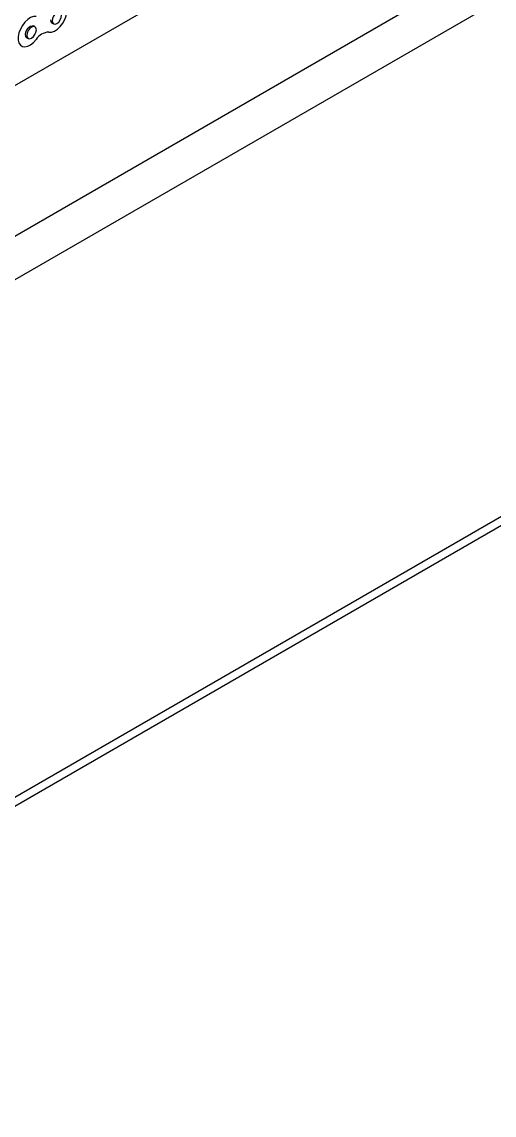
# Model space of a CAD drawing. Header units: metres. Extents: x 0 to 21025, y 0 to 14850.
# Drawn here: x 13719.9 to 13887.5, y 5280.1 to 5668.2 of the extents above; entities that cross this region are included whole.
import ezdxf

# ---------------------------------------------------------------- set-up
doc = ezdxf.new("R2010")
doc.units = ezdxf.units.M
doc.header["$LTSCALE"] = 25
doc.layers.add('SL4', color=4, linetype='Continuous')

msp = doc.modelspace()

# ---------------------------------------------------------------- linework, layer by layer
at = {"layer": 'SL4'}
for p, q in [((13090.289, 5283.649), (14027.187, 5824.509)), ((13136.586, 5256.922), (14073.485, 5797.782)), ((14080.22, 5786.117), (13143.322, 5245.256)), ((13730.623, 5667.763), (13731.089, 5667.494)), ((13724.507, 5666.464), (13724.041, 5666.733)), ((13721.643, 5662.579), (13722.109, 5662.31)), ((13181.857, 5083.822), (14048.213, 5583.958)), ((13181.857, 5080.6), (14048.213, 5580.736))]:
    msp.add_line(p, q, dxfattribs=at)
at = {"layer": 'SL4', "flags": 128}
for points in [[(13729.447, 5664.54), (13730.396, 5664.571), (13731.427, 5664.938), (13732.475, 5665.619), (13733.473, 5666.569), (13734.36, 5667.73), (13735.078, 5669.028), (13735.584, 5670.382), (13735.845, 5671.707), (13735.845, 5672.919), (13735.584, 5673.942), (13735.078, 5674.712), (13734.36, 5675.181), (13733.473, 5675.318), (13732.475, 5675.116), (13731.427, 5674.587), (13730.396, 5673.764), (13729.447, 5672.699)], [(13730.592, 5668.592), (13730.721, 5667.917), (13731.089, 5667.494), (13731.639, 5667.387), (13732.288, 5667.613), (13732.937, 5668.137), (13733.487, 5668.879), (13733.855, 5669.726), (13733.984, 5670.55), (13733.855, 5671.225), (13733.487, 5671.649), (13732.937, 5671.755), (13732.288, 5671.53), (13731.639, 5671.006), (13731.089, 5670.264), (13730.721, 5669.416), (13730.592, 5668.592)], [(13724.957, 5670.107), (13724.007, 5670.076), (13722.977, 5669.708), (13721.929, 5669.028), (13720.931, 5668.078), (13720.044, 5666.917), (13719.326, 5665.618), (13718.82, 5664.264), (13718.559, 5662.94), (13718.559, 5661.728), (13718.82, 5660.705), (13719.326, 5659.935), (13720.044, 5659.466), (13720.931, 5659.329), (13721.929, 5659.531), (13722.977, 5660.06), (13724.007, 5660.883), (13724.957, 5661.947)], [(13730.623, 5667.763), (13730.623, 5667.763), (13730.256, 5668.186), (13730.127, 5668.861)], [(13721.146, 5663.677), (13721.275, 5664.501), (13721.643, 5665.349), (13722.193, 5666.091), (13722.842, 5666.614), (13723.491, 5666.84), (13724.041, 5666.733)], [(13721.643, 5662.579), (13721.643, 5662.579), (13721.275, 5663.002), (13721.146, 5663.677)], [(13721.612, 5663.408), (13721.741, 5662.733), (13722.109, 5662.31), (13722.659, 5662.203), (13723.308, 5662.429), (13723.957, 5662.952), (13724.507, 5663.695), (13724.875, 5664.542), (13725.004, 5665.366), (13724.875, 5666.041), (13724.507, 5666.464), (13723.957, 5666.571), (13723.308, 5666.346), (13722.659, 5665.822), (13722.109, 5665.08), (13721.741, 5664.232), (13721.612, 5663.408)]]:
    msp.add_lwpolyline(points, dxfattribs=at)
at = {"layer": 'SL4'}
msp.add_arc((13729.557, 5659.164), 5.376, 91.17027, 148.82435, dxfattribs=at)

doc.saveas('drawing.dxf')
